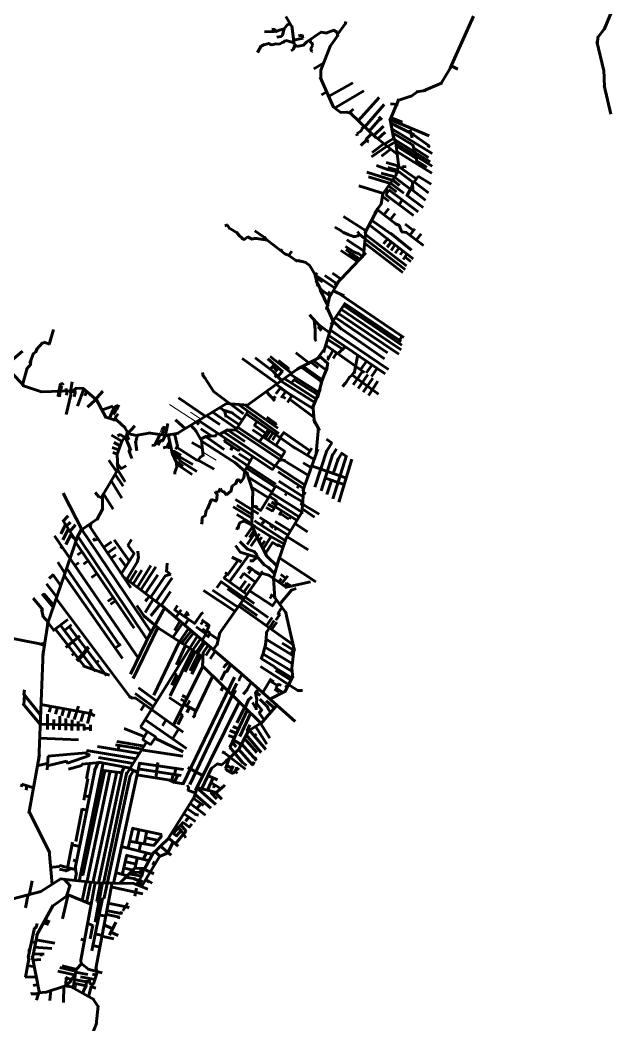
# Model space of a CAD drawing. Header units: inches. Extents: x 723419 to 759401, y 6910722 to 6968430.
# Drawn here: x 745304 to 751973, y 6931261 to 6942384 of the extents above; entities that cross this region are included whole.
import ezdxf

# ---------------------------------------------------------------- set-up
doc = ezdxf.new("R2010")
doc.units = ezdxf.units.IN
doc.header["$MEASUREMENT"] = 0
doc.layers.add('Linhas Axiais - Florianopolis', color=6, linetype='Continuous', lineweight=60)

msp = doc.modelspace()

# ---------------------------------------------------------------- linework, layer by layer
at = {"layer": 'Linhas Axiais - Florianopolis', "linetype": 'Continuous', "lineweight": 60}
for p, q in [((751973, 6942753), (751776, 6942280)), ((748272, 6942340), (748228, 6942282)), ((748321, 6942306), (748248, 6942425)), ((748266, 6942339), (748306, 6942336)), ((748342, 6942116), (748316, 6942319)), ((748908, 6942341), (748820, 6942224)), ((748914, 6942370), (748906, 6942335)), ((750071, 6941850), (750328, 6942426)), ((748120, 6942258), (748011, 6942253)), ((748094, 6942283), (748131, 6942280)), ((748137, 6942262), (748116, 6942257)), ((748129, 6942281), (748138, 6942258)), ((748137, 6942258), (748150, 6942259)), ((748148, 6942258), (748179, 6942276)), ((748165, 6942270), (748233, 6942288)), ((748193, 6942201), (748214, 6942215)), ((748212, 6942212), (748231, 6942290)), ((748388, 6942211), (748433, 6942218)), ((748438, 6942183), (748430, 6942220)), ((748472, 6942135), (748646, 6942253)), ((748637, 6942249), (748709, 6942239)), ((748782, 6942271), (748694, 6942238)), ((748733, 6942083), (748827, 6942212)), ((748817, 6942249), (748777, 6942273)), ((748825, 6942207), (748815, 6942253)), ((751786, 6942297), (751704, 6942187)), ((747977, 6942097), (747936, 6942025)), ((747974, 6942094), (748012, 6942113)), ((748061, 6942123), (748005, 6942111)), ((748072, 6942120), (748057, 6942123)), ((748070, 6942121), (748078, 6942113)), ((748099, 6942111), (748075, 6942114)), ((748139, 6942121), (748094, 6942111)), ((748137, 6942121), (748180, 6942119)), ((748149, 6942193), (748196, 6942203)), ((748178, 6942119), (748216, 6942139)), ((748226, 6942141), (748204, 6942134)), ((748237, 6942154), (748223, 6942139)), ((748259, 6942157), (748234, 6942151)), ((748341, 6942132), (748254, 6942158)), ((748441, 6942184), (748334, 6942160)), ((748334, 6942064), (748352, 6942110)), ((748372, 6942091), (748340, 6942119)), ((748368, 6942092), (748449, 6942107)), ((748481, 6942142), (748443, 6942104)), ((748520, 6942161), (748516, 6942146)), ((748516, 6942148), (748522, 6942139)), ((748526, 6942166), (748518, 6942159)), ((748520, 6942140), (748537, 6942138)), ((748527, 6942173), (748526, 6942165)), ((748526, 6942069), (748547, 6942108)), ((748546, 6942106), (748537, 6942138)), ((748636, 6941831), (748743, 6942104)), ((751774, 6941821), (751696, 6942145)), ((751699, 6942121), (751710, 6942204)), ((748308, 6942044), (748337, 6942067)), ((748534, 6942035), (748526, 6942073)), ((748530, 6942034), (748538, 6942038)), ((748560, 6941844), (748666, 6941908)), ((749965, 6941679), (750087, 6941881)), ((750156, 6941841), (750080, 6941877)), ((748636, 6941737), (748636, 6941834)), ((751773, 6941834), (751779, 6941646)), ((748777, 6941419), (748631, 6941751)), ((748722, 6941537), (748991, 6941691)), ((749982, 6941689), (749774, 6941599)), ((751778, 6941658), (751850, 6941342)), ((748645, 6941556), (748704, 6941590)), ((749114, 6941602), (748789, 6941410)), ((749490, 6941493), (749644, 6941544)), ((749635, 6941539), (749711, 6941593)), ((749698, 6941588), (749795, 6941606)), ((749051, 6941267), (749284, 6941528)), ((749340, 6941449), (749124, 6941202)), ((749502, 6941510), (749403, 6941272)), ((749409, 6941458), (749492, 6941449)), ((748862, 6941358), (748773, 6941425)), ((748932, 6941364), (748856, 6941361)), ((748923, 6941365), (748980, 6941348)), ((748999, 6941396), (748949, 6941356)), ((748966, 6941355), (749251, 6941082)), ((749121, 6941210), (749093, 6941179)), ((749298, 6941298), (749173, 6941155)), ((749331, 6941210), (749223, 6941106)), ((749311, 6941279), (749280, 6941312)), ((749404, 6941245), (749672, 6941112)), ((749836, 6941104), (749405, 6941283)), ((749405, 6941280), (749443, 6941083)), ((749540, 6941253), (749412, 6941306)), ((749084, 6941158), (749035, 6941124)), ((749036, 6941126), (749038, 6941104)), ((749100, 6941189), (749081, 6941155)), ((749138, 6941067), (749206, 6941133)), ((749488, 6940895), (749229, 6941102)), ((749350, 6941142), (749268, 6941069)), ((749869, 6940906), (749414, 6941189)), ((749663, 6940996), (749428, 6941138)), ((749437, 6941108), (749471, 6941010)), ((749622, 6941170), (749650, 6941080)), ((749839, 6940991), (749627, 6941138)), ((749080, 6940997), (749145, 6941059)), ((749140, 6941054), (749138, 6941071)), ((749161, 6941040), (749138, 6941063)), ((749151, 6941030), (749162, 6941042)), ((749200, 6940869), (749377, 6940993)), ((749206, 6940919), (749341, 6941020)), ((749342, 6941011), (749455, 6941080)), ((749376, 6940984), (749463, 6941036)), ((749848, 6940813), (749452, 6941061)), ((749871, 6940766), (749467, 6941017)), ((749501, 6940755), (749469, 6941020)), ((749701, 6940847), (749470, 6940992)), ((749656, 6941001), (749693, 6940876)), ((749827, 6940973), (749836, 6940999)), ((749308, 6940877), (749418, 6940959)), ((749868, 6940689), (749479, 6940930)), ((749829, 6940863), (749664, 6940969)), ((749388, 6940727), (749255, 6940774)), ((749359, 6940808), (749500, 6940765)), ((749469, 6940665), (749501, 6940783)), ((749699, 6940623), (749487, 6940770)), ((749553, 6940764), (749528, 6940738)), ((749582, 6940760), (749549, 6940764)), ((749813, 6940754), (749695, 6940829)), ((749700, 6940805), (749696, 6940852)), ((749145, 6940700), (749437, 6940609)), ((749306, 6940690), (749458, 6940647)), ((749322, 6940454), (749474, 6940674)), ((749378, 6940752), (749492, 6940717)), ((749381, 6940729), (749517, 6940696)), ((749479, 6940723), (749655, 6940588)), ((749671, 6940594), (749719, 6940656)), ((749859, 6940568), (749716, 6940656)), ((749057, 6940549), (749332, 6940465)), ((749164, 6940647), (749407, 6940575)), ((749476, 6940481), (749386, 6940550)), ((749557, 6940469), (749407, 6940580)), ((749509, 6940553), (749430, 6940614)), ((749633, 6940510), (749452, 6940645)), ((749588, 6940439), (749658, 6940559)), ((749651, 6940598), (749655, 6940495)), ((749677, 6940584), (749673, 6940600)), ((749831, 6940470), (749674, 6940588)), ((749307, 6940346), (749325, 6940462)), ((749392, 6940379), (749317, 6940434)), ((749376, 6940476), (749346, 6940493)), ((749358, 6940447), (749392, 6940505)), ((749663, 6940220), (749358, 6940450)), ((749716, 6940260), (749390, 6940504)), ((749770, 6940310), (749584, 6940449)), ((749798, 6940390), (749652, 6940500)), ((749233, 6940248), (749310, 6940352)), ((749504, 6940338), (749539, 6940395)), ((748887, 6940209), (749143, 6940049)), ((749269, 6940299), (749126, 6940024)), ((749262, 6940288), (749476, 6940121)), ((749389, 6940297), (749334, 6940228)), ((749460, 6940241), (749406, 6940172)), ((747604, 6940116), (747575, 6940106)), ((747629, 6940072), (747599, 6940118)), ((749660, 6939740), (749169, 6940120)), ((749414, 6940018), (749199, 6940169)), ((749466, 6940127), (749508, 6940109)), ((749505, 6940113), (749533, 6940037)), ((749573, 6940124), (749664, 6940053)), ((747720, 6940021), (747616, 6940084)), ((747736, 6939994), (747703, 6940037)), ((747775, 6939959), (747720, 6940012)), ((747828, 6939984), (747782, 6939953)), ((747876, 6939957), (747826, 6939984)), ((748025, 6939971), (747907, 6940051)), ((748012, 6939986), (748042, 6939943)), ((748792, 6940091), (748858, 6940056)), ((748851, 6940060), (748890, 6940030)), ((748887, 6940031), (748938, 6940009)), ((748927, 6940013), (748998, 6939988)), ((748994, 6939989), (749025, 6939987)), ((749021, 6939987), (749044, 6939994)), ((749043, 6940044), (749074, 6940004)), ((749043, 6939993), (749067, 6940014)), ((749072, 6940006), (749115, 6939974)), ((749135, 6940051), (749111, 6939779)), ((749586, 6939663), (749130, 6940009)), ((749640, 6939838), (749407, 6940024)), ((749586, 6940034), (749530, 6940040)), ((749774, 6939887), (749579, 6940037)), ((749677, 6940073), (749622, 6940003)), ((749750, 6940016), (749695, 6939947)), ((747792, 6939955), (747757, 6939970)), ((747935, 6939970), (747861, 6939960)), ((748049, 6939946), (747895, 6939971)), ((748253, 6939787), (748024, 6939962)), ((748121, 6939907), (748109, 6939893)), ((748911, 6939877), (749015, 6939812)), ((749118, 6939825), (748924, 6939953)), ((749110, 6939977), (749132, 6939972)), ((749547, 6939591), (749118, 6939919)), ((749572, 6939623), (749124, 6939964)), ((749331, 6939906), (749375, 6939962)), ((749373, 6939869), (749419, 6939930)), ((749415, 6939835), (749461, 6939898)), ((748208, 6939849), (748193, 6939827)), ((748287, 6939779), (748232, 6939800)), ((748273, 6939785), (748377, 6939713)), ((748279, 6939774), (748317, 6939825)), ((749135, 6939806), (748792, 6939445)), ((748859, 6939832), (749047, 6939708)), ((748913, 6939841), (749043, 6939756)), ((748945, 6939797), (749059, 6939722)), ((749003, 6939818), (749057, 6939797)), ((749031, 6939764), (749067, 6939729)), ((749046, 6939804), (749100, 6939767)), ((749459, 6939802), (749505, 6939864)), ((749515, 6939784), (749550, 6939828)), ((749548, 6939734), (749594, 6939795)), ((749633, 6939712), (749568, 6939763)), ((748424, 6939712), (748354, 6939727)), ((748473, 6939699), (748384, 6939723)), ((748519, 6939663), (748465, 6939703)), ((748512, 6939670), (748581, 6939551)), ((748598, 6939587), (748572, 6939545)), ((748572, 6939572), (748604, 6939440)), ((748798, 6939412), (748579, 6939561)), ((748682, 6939558), (748822, 6939459)), ((748766, 6939582), (748863, 6939516)), ((748581, 6939523), (748600, 6939521)), ((748637, 6939394), (748585, 6939501)), ((748656, 6939488), (748594, 6939523)), ((748847, 6939508), (748723, 6939297)), ((748749, 6939324), (748625, 6939408)), ((748629, 6939398), (748718, 6939214)), ((748632, 6939381), (748638, 6939413)), ((748701, 6939175), (748740, 6939351)), ((748720, 6939375), (748760, 6939347)), ((748766, 6939392), (748894, 6939332)), ((749556, 6938870), (748811, 6939377)), ((748789, 6939019), (748698, 6939213)), ((748906, 6939251), (748747, 6939013)), ((749536, 6938787), (748884, 6939227)), ((749526, 6938825), (748894, 6939252)), ((748634, 6938987), (748510, 6939120)), ((749376, 6938700), (748790, 6939099)), ((749503, 6938684), (748823, 6939142)), ((748855, 6939188), (749527, 6938734)), ((748563, 6939067), (748575, 6938950)), ((748742, 6938917), (748571, 6939043)), ((748645, 6938946), (748610, 6938983)), ((748614, 6938977), (748624, 6939007)), ((748780, 6939080), (748666, 6938703)), ((748870, 6938958), (748760, 6939064)), ((749343, 6938633), (748832, 6938987)), ((745676, 6938959), (745626, 6938793)), ((748574, 6938848), (748573, 6938979)), ((749349, 6938467), (748716, 6938899)), ((749385, 6938516), (748732, 6938960)), ((749542, 6938891), (749505, 6938834)), ((745552, 6938811), (745487, 6938737)), ((745577, 6938816), (745549, 6938809)), ((745629, 6938796), (745572, 6938817)), ((748586, 6938828), (748572, 6938857)), ((748681, 6938794), (749119, 6938484)), ((748890, 6938733), (748708, 6938851)), ((748914, 6938774), (748821, 6938684)), ((745331, 6938719), (745132, 6938548)), ((745455, 6938696), (745414, 6938586)), ((745481, 6938714), (745451, 6938689)), ((745495, 6938749), (745475, 6938705)), ((748315, 6938473), (748076, 6938661)), ((748360, 6938699), (748520, 6938579)), ((748373, 6938521), (748623, 6938648)), ((748591, 6938629), (748683, 6938750)), ((748614, 6938670), (748714, 6938581)), ((748708, 6938660), (748730, 6938645)), ((748778, 6938739), (748709, 6938620)), ((748816, 6938703), (748773, 6938637)), ((749046, 6938680), (749005, 6938473)), ((745058, 6938642), (745349, 6938330)), ((745377, 6938521), (745428, 6938579)), ((745420, 6938569), (745422, 6938611)), ((747767, 6938637), (748157, 6938356)), ((747813, 6938115), (748412, 6938544)), ((747910, 6938646), (748133, 6938474)), ((748049, 6938633), (748216, 6938492)), ((748069, 6938516), (748135, 6938574)), ((748158, 6938496), (748105, 6938553)), ((748167, 6938615), (748282, 6938528)), ((748417, 6938546), (748652, 6938374)), ((748433, 6938556), (748662, 6938395)), ((748607, 6938534), (748524, 6938601)), ((748551, 6938617), (748702, 6938506)), ((748713, 6938590), (748698, 6938507)), ((749145, 6938613), (749079, 6938520)), ((749208, 6938572), (749139, 6938479)), ((745383, 6938531), (745331, 6938347)), ((747324, 6938482), (747334, 6938441)), ((747359, 6938415), (747330, 6938448)), ((748112, 6938491), (748190, 6938404)), ((748152, 6938454), (748126, 6938432)), ((748209, 6938393), (748143, 6938450)), ((748214, 6938496), (748157, 6938435)), ((748282, 6938530), (748269, 6938507)), ((748618, 6938261), (748288, 6938467)), ((748706, 6938533), (748638, 6938366)), ((748906, 6938359), (748954, 6938432)), ((748982, 6938449), (748949, 6938426)), ((748976, 6938461), (749276, 6938244)), ((749011, 6938494), (748978, 6938446)), ((749102, 6938500), (748996, 6938348)), ((749159, 6938460), (749051, 6938305)), ((749264, 6938533), (749197, 6938438)), ((745333, 6938339), (745543, 6938267)), ((745752, 6938362), (745729, 6938249)), ((745751, 6938361), (745779, 6938355)), ((745754, 6938274), (745762, 6938330)), ((745762, 6938326), (745767, 6938336)), ((745776, 6938355), (745786, 6938366)), ((745880, 6938381), (745864, 6938270)), ((747353, 6938422), (747453, 6938268)), ((748134, 6938356), (748318, 6938220)), ((748194, 6938315), (748140, 6938246)), ((748559, 6938078), (748177, 6938317)), ((748572, 6938151), (748189, 6938391)), ((748590, 6938188), (748226, 6938419)), ((748340, 6938407), (748307, 6938362)), ((748334, 6938407), (748610, 6938233)), ((748655, 6938412), (748600, 6938204)), ((748910, 6938364), (748878, 6938327)), ((749214, 6938420), (749105, 6938266)), ((749270, 6938386), (749165, 6938227)), ((745534, 6938269), (745894, 6938279)), ((745725, 6938217), (745731, 6938259)), ((745742, 6938212), (745749, 6938277)), ((745812, 6938273), (745814, 6938306)), ((745817, 6938017), (745868, 6938236)), ((745820, 6938232), (745826, 6938278)), ((745867, 6938226), (745865, 6938283)), ((745891, 6938278), (745931, 6938312)), ((745891, 6938256), (745891, 6938280)), ((745916, 6938262), (745904, 6938213)), ((745916, 6938254), (745913, 6938299)), ((745927, 6938310), (746005, 6938305)), ((745942, 6938110), (746012, 6938303)), ((745998, 6938309), (746159, 6938174)), ((746023, 6938226), (746044, 6938280)), ((746222, 6938276), (746127, 6938169)), ((747363, 6937996), (747060, 6938203)), ((747781, 6938026), (747443, 6938277)), ((748129, 6938168), (748031, 6938273)), ((748133, 6938216), (748106, 6938190)), ((748252, 6938278), (748196, 6938202)), ((748244, 6938194), (748205, 6938224)), ((748321, 6938231), (748266, 6938150)), ((748630, 6938297), (748541, 6938079)), ((746051, 6938098), (746137, 6938178)), ((746148, 6938187), (746260, 6937981)), ((746333, 6938110), (746205, 6938065)), ((746352, 6938103), (746293, 6937970)), ((746378, 6938117), (746344, 6938095)), ((746346, 6938099), (746394, 6938082)), ((746406, 6938104), (746372, 6938116)), ((747600, 6938142), (747046, 6937807)), ((747516, 6938096), (747588, 6938042)), ((747590, 6938140), (747830, 6938120)), ((748172, 6937808), (747720, 6938132)), ((748160, 6937866), (747794, 6938124)), ((748563, 6937986), (748286, 6938191)), ((748549, 6938116), (748565, 6937921)), ((746254, 6937987), (746348, 6937957)), ((746362, 6938025), (746320, 6938042)), ((746375, 6938050), (746332, 6938070)), ((746356, 6937954), (746371, 6938005)), ((746392, 6938027), (746366, 6937993)), ((747516, 6937906), (747368, 6938006)), ((747432, 6938046), (747707, 6937859)), ((747546, 6938069), (747664, 6938034)), ((747571, 6938063), (747588, 6937988)), ((747580, 6938007), (747724, 6937910)), ((747635, 6938046), (747754, 6937961)), ((747690, 6937841), (747832, 6938056)), ((748357, 6937643), (747809, 6938027)), ((748141, 6937916), (748037, 6937988)), ((746336, 6937959), (746387, 6937954)), ((746374, 6937958), (746472, 6937866)), ((746461, 6937879), (746504, 6937803)), ((746575, 6937892), (746497, 6937808)), ((746879, 6937791), (746900, 6937889)), ((746911, 6937774), (746940, 6937918)), ((747026, 6937958), (747136, 6937858)), ((747192, 6937905), (747259, 6937830)), ((747286, 6937907), (747255, 6937940)), ((748106, 6937406), (747282, 6937952)), ((748210, 6937550), (747712, 6937877)), ((747898, 6937894), (747937, 6937948)), ((747898, 6937899), (748031, 6937809)), ((748144, 6937923), (748120, 6937892)), ((748621, 6937839), (748555, 6937967)), ((748611, 6937873), (748587, 6937591)), ((746317, 6937790), (746434, 6937718)), ((746416, 6937795), (746383, 6937780)), ((746467, 6937763), (746412, 6937796)), ((746492, 6937800), (746430, 6937717)), ((746468, 6937773), (746531, 6937620)), ((746483, 6937791), (746511, 6937738)), ((746492, 6937831), (746489, 6937793)), ((746490, 6937798), (746519, 6937804)), ((746498, 6937806), (746606, 6937783)), ((746582, 6937784), (746755, 6937815)), ((746604, 6937794), (746584, 6937703)), ((746930, 6937785), (746725, 6937815)), ((746794, 6937674), (746857, 6937800)), ((746920, 6937795), (746883, 6937722)), ((747064, 6937813), (746903, 6937787)), ((746946, 6937795), (746994, 6937576)), ((747049, 6937666), (747016, 6937808)), ((747247, 6937845), (747323, 6937714)), ((747370, 6937778), (747304, 6937743)), ((747306, 6937859), (747431, 6937777)), ((747567, 6937632), (747356, 6937778)), ((747358, 6937775), (747479, 6937783)), ((747493, 6937815), (747471, 6937780)), ((747509, 6937797), (747605, 6937848)), ((748128, 6937445), (747556, 6937831)), ((747698, 6937848), (747589, 6937844)), ((747602, 6937848), (747794, 6937719)), ((748194, 6937512), (747683, 6937851)), ((748241, 6937607), (747878, 6937849)), ((748060, 6937855), (747952, 6937715)), ((748078, 6937840), (748019, 6937752)), ((748110, 6937819), (748050, 6937730)), ((748158, 6937825), (748101, 6937735)), ((748195, 6937764), (748138, 6937673)), ((748229, 6937822), (748183, 6937758)), ((748219, 6937821), (748522, 6937612)), ((746406, 6937622), (746325, 6937654)), ((746343, 6937709), (746422, 6937668)), ((746436, 6937731), (746377, 6937566)), ((746600, 6937616), (746584, 6937718)), ((746797, 6937677), (746763, 6937675)), ((746860, 6937733), (746832, 6937678)), ((746886, 6937724), (746857, 6937733)), ((746937, 6937659), (746891, 6937648)), ((746965, 6937718), (746926, 6937650)), ((746947, 6937690), (746956, 6937639)), ((747052, 6937675), (747026, 6937635)), ((747264, 6937512), (747037, 6937655)), ((747207, 6937709), (747327, 6937642)), ((747310, 6937725), (747717, 6937466)), ((747315, 6937730), (747332, 6937557)), ((747729, 6937617), (747565, 6937722)), ((747567, 6937718), (747588, 6937754)), ((747660, 6937663), (747639, 6937622)), ((747746, 6937648), (747725, 6937617)), ((748569, 6937516), (748318, 6937668)), ((748693, 6937599), (748758, 6937704)), ((748698, 6937743), (748761, 6937700)), ((746332, 6937599), (746391, 6937575)), ((746380, 6937586), (746388, 6937392)), ((746532, 6937628), (746507, 6937615)), ((746509, 6937620), (746543, 6937531)), ((747013, 6937613), (746983, 6937609)), ((747217, 6937463), (746988, 6937596)), ((746993, 6937581), (747035, 6937495)), ((747066, 6937527), (746998, 6937567)), ((747089, 6937569), (747003, 6937615)), ((747275, 6937508), (747308, 6937553)), ((747332, 6937565), (747300, 6937546)), ((748140, 6937246), (747658, 6937559)), ((747729, 6937581), (747858, 6937500)), ((747888, 6937559), (747787, 6937384)), ((748240, 6937613), (748175, 6937502)), ((748602, 6937633), (748438, 6937173)), ((748537, 6937645), (748484, 6937565)), ((748569, 6937213), (748703, 6937621)), ((748639, 6937174), (748770, 6937581)), ((748761, 6937561), (748810, 6937638)), ((748920, 6937565), (748770, 6937083)), ((748831, 6937536), (748771, 6937354)), ((748874, 6937595), (748819, 6937509)), ((748864, 6937594), (748922, 6937553)), ((746289, 6937514), (746381, 6937375)), ((746429, 6937414), (746377, 6937484)), ((746479, 6937448), (746422, 6937415)), ((747043, 6937439), (747018, 6937380)), ((747112, 6937445), (747029, 6937496)), ((747033, 6937502), (747043, 6937436)), ((747210, 6937352), (747035, 6937471)), ((747072, 6937512), (747063, 6937529)), ((747070, 6937514), (747087, 6937499)), ((747263, 6937387), (747082, 6937502)), ((747257, 6937515), (747286, 6937510)), ((747276, 6937514), (747454, 6937414)), ((747829, 6937361), (747681, 6937492)), ((747803, 6937431), (748133, 6937215)), ((748191, 6937527), (748096, 6937407)), ((748130, 6937452), (748464, 6937236)), ((748175, 6937520), (748243, 6937509)), ((748217, 6937517), (748507, 6937339)), ((748534, 6937426), (748441, 6937483)), ((748921, 6937313), (748523, 6937453)), ((748980, 6937523), (748835, 6937049)), ((746213, 6937115), (746393, 6937413)), ((746355, 6937361), (746446, 6937224)), ((746385, 6937408), (746469, 6937274)), ((747019, 6937382), (747018, 6937357)), ((747788, 6937324), (747749, 6937270)), ((747795, 6937400), (747785, 6937317)), ((747885, 6937170), (747817, 6937375)), ((748097, 6937158), (747828, 6937329)), ((748454, 6937196), (748165, 6937382)), ((748897, 6937244), (748678, 6937315)), ((746431, 6937092), (746311, 6937290)), ((747654, 6937230), (747641, 6937163)), ((747695, 6937253), (747651, 6937223)), ((747713, 6937299), (747691, 6937248)), ((747733, 6937292), (747710, 6937297)), ((747759, 6937261), (747730, 6937293)), ((748057, 6937095), (747868, 6937214)), ((748138, 6937229), (747968, 6936950)), ((748446, 6937044), (748135, 6937228)), ((748172, 6937279), (748450, 6937104)), ((748397, 6937238), (748375, 6937202)), ((748448, 6937214), (748427, 6936920)), ((748759, 6937298), (748705, 6937133)), ((745783, 6937146), (745999, 6936723)), ((746137, 6937156), (746176, 6937107)), ((746161, 6937120), (746221, 6937083)), ((746216, 6937129), (746216, 6936959)), ((746337, 6936969), (746221, 6937150)), ((747471, 6937161), (747469, 6937152)), ((747469, 6937154), (747491, 6937125)), ((747504, 6937159), (747470, 6937159)), ((747488, 6937130), (747481, 6937058)), ((747517, 6937188), (747502, 6937157)), ((747526, 6937199), (747511, 6937179)), ((747545, 6937164), (747525, 6937198)), ((747568, 6937160), (747539, 6937166)), ((747597, 6937126), (747559, 6937167)), ((747608, 6937144), (747595, 6937126)), ((747645, 6937174), (747600, 6937135)), ((747883, 6937182), (747871, 6936796)), ((748145, 6937063), (748065, 6937114)), ((748088, 6937152), (748432, 6936932)), ((748261, 6937155), (748241, 6937123)), ((748442, 6937156), (748470, 6937140)), ((747390, 6936991), (747362, 6936946)), ((747420, 6937070), (747382, 6936974)), ((747428, 6937078), (747411, 6937056)), ((747473, 6937061), (747425, 6937078)), ((747484, 6937062), (747464, 6937061)), ((747667, 6936996), (747881, 6936865)), ((747691, 6937076), (747948, 6936920)), ((747708, 6937014), (747885, 6936904)), ((747976, 6936953), (747876, 6937016)), ((747929, 6937009), (747916, 6936987)), ((748030, 6936990), (748102, 6936947)), ((748051, 6937026), (748124, 6936983)), ((748091, 6937047), (748144, 6937018)), ((748156, 6937041), (748097, 6936944)), ((748128, 6936999), (748375, 6936844)), ((748134, 6937051), (748402, 6936881)), ((748146, 6937068), (748136, 6937048)), ((748408, 6937029), (748453, 6937018)), ((748617, 6936916), (748433, 6937027)), ((745836, 6936896), (745780, 6936834)), ((746221, 6936976), (746154, 6936853)), ((747327, 6936884), (747320, 6936841)), ((747353, 6936897), (747322, 6936878)), ((747362, 6936915), (747347, 6936890)), ((747366, 6936957), (747357, 6936898)), ((747706, 6936911), (747878, 6936804)), ((747961, 6936879), (748277, 6936677)), ((748204, 6936956), (748174, 6936904)), ((748282, 6936859), (748184, 6936926)), ((748429, 6936939), (748236, 6936621)), ((748306, 6936890), (748291, 6936862)), ((748567, 6936882), (748427, 6936978)), ((745812, 6936803), (745756, 6936697)), ((745928, 6936607), (745778, 6936847)), ((745862, 6936826), (745814, 6936783)), ((745920, 6936795), (745852, 6936718)), ((746166, 6936866), (745972, 6936729)), ((746533, 6936100), (746062, 6936801)), ((746090, 6936816), (746083, 6936764)), ((747321, 6936826), (747313, 6936804)), ((747321, 6936850), (747320, 6936818)), ((747695, 6936761), (747721, 6936751)), ((747727, 6936776), (747707, 6936753)), ((747740, 6936822), (747716, 6936763)), ((747728, 6936796), (747719, 6936750)), ((747790, 6936840), (747736, 6936819)), ((747784, 6936840), (747908, 6936779)), ((747803, 6936663), (747883, 6936779)), ((747868, 6936802), (748068, 6936676)), ((747869, 6936802), (747927, 6936665)), ((747901, 6936841), (748247, 6936621)), ((748020, 6936847), (747985, 6936808)), ((748089, 6936801), (748074, 6936776)), ((748109, 6936787), (748092, 6936759)), ((748145, 6936764), (748127, 6936737)), ((748131, 6936834), (748305, 6936725)), ((748489, 6936719), (748347, 6936811)), ((745945, 6936676), (745610, 6935702)), ((745687, 6936675), (746620, 6935314)), ((745842, 6936754), (745778, 6936629)), ((745810, 6936578), (745867, 6936686)), ((745860, 6936680), (745912, 6936640)), ((745982, 6936740), (745931, 6936645)), ((746716, 6935520), (745940, 6936675)), ((746761, 6935601), (745985, 6936748)), ((747821, 6936579), (747911, 6936710)), ((747847, 6936658), (747898, 6936738)), ((747956, 6936696), (747862, 6936559)), ((747917, 6936686), (748038, 6936449)), ((747982, 6936659), (747950, 6936615)), ((747994, 6936526), (748086, 6936668)), ((748051, 6936686), (748234, 6936582)), ((748251, 6936649), (748146, 6936335)), ((748496, 6936519), (748259, 6936667)), ((745775, 6936555), (745752, 6936539)), ((746568, 6935653), (745913, 6936614)), ((746116, 6936644), (746131, 6936623)), ((746174, 6936643), (746124, 6936625)), ((746318, 6936608), (746227, 6936545)), ((746365, 6936550), (746266, 6936481)), ((746347, 6936629), (746519, 6936388)), ((746538, 6936633), (746499, 6936566)), ((746500, 6936573), (746571, 6936471)), ((747692, 6936568), (747748, 6936491)), ((747738, 6936612), (747829, 6936523)), ((748018, 6936618), (747977, 6936560)), ((748105, 6936603), (748020, 6936477)), ((748099, 6936603), (748164, 6936563)), ((748152, 6936562), (748171, 6936578)), ((748162, 6936578), (748221, 6936541)), ((745939, 6936464), (745995, 6936503)), ((746367, 6936465), (746311, 6936425)), ((746407, 6936431), (746481, 6936330)), ((746570, 6936479), (746422, 6936248)), ((746617, 6936439), (746603, 6936380)), ((746608, 6936506), (746616, 6936428)), ((747846, 6936471), (747621, 6936161)), ((747649, 6936438), (747757, 6936386)), ((747946, 6936431), (747743, 6936494)), ((747823, 6936526), (747904, 6936497)), ((747928, 6936440), (747880, 6936395)), ((747898, 6936501), (747932, 6936459)), ((747931, 6936465), (747918, 6936428)), ((748014, 6936351), (747938, 6936436)), ((748034, 6936454), (748158, 6936335)), ((748178, 6936437), (748110, 6936194)), ((748582, 6936164), (748171, 6936435)), ((745723, 6936382), (745809, 6936251)), ((745815, 6936323), (746414, 6935455)), ((745955, 6936375), (745904, 6936344)), ((746007, 6936361), (746064, 6936402)), ((746607, 6936392), (746482, 6936189)), ((746754, 6936348), (746600, 6936096)), ((746809, 6936333), (746636, 6936065)), ((746934, 6936374), (746928, 6936275)), ((747723, 6936408), (747600, 6936236)), ((747846, 6936332), (747824, 6936306)), ((747872, 6936312), (747835, 6936259)), ((747841, 6936332), (747936, 6936261)), ((747887, 6936397), (747852, 6936399)), ((748074, 6936311), (748003, 6936362)), ((748130, 6936250), (748054, 6936327)), ((745625, 6936202), (745674, 6936248)), ((745666, 6936247), (745759, 6936116)), ((746441, 6935317), (745791, 6936242)), ((746160, 6936258), (746097, 6936214)), ((746436, 6936233), (746906, 6935877)), ((746596, 6936292), (746515, 6936160)), ((746552, 6936135), (746653, 6936293)), ((746830, 6936243), (746687, 6936028)), ((746915, 6936237), (746749, 6935991)), ((746991, 6936210), (746802, 6935937)), ((746975, 6936251), (746905, 6936229)), ((746925, 6936289), (746974, 6936246)), ((747512, 6935589), (747987, 6936267)), ((747562, 6936209), (747824, 6936023)), ((747606, 6936260), (747563, 6936205)), ((747578, 6936268), (747613, 6936243)), ((747744, 6936204), (747785, 6936260)), ((747779, 6936260), (747917, 6936157)), ((747977, 6936243), (747907, 6936281)), ((747937, 6936267), (747925, 6936249)), ((747975, 6936283), (747991, 6936257)), ((748070, 6936235), (747981, 6936263)), ((748066, 6936237), (748258, 6936102)), ((748111, 6936208), (748127, 6935981)), ((748193, 6936247), (748252, 6936204)), ((748270, 6936233), (748197, 6936140)), ((745715, 6935994), (745599, 6936144)), ((747484, 6936101), (747535, 6936173)), ((747529, 6936171), (747793, 6935982)), ((747601, 6936089), (748055, 6935772)), ((747805, 6936176), (747737, 6936080)), ((747850, 6936145), (747780, 6936049)), ((748200, 6936197), (748169, 6936158)), ((748521, 6936166), (748237, 6936103)), ((748262, 6936153), (748237, 6936115)), ((748305, 6936122), (748256, 6936152)), ((748364, 6936090), (748301, 6936068)), ((745451, 6935985), (745555, 6935854)), ((745676, 6935881), (745550, 6936034)), ((745567, 6936034), (745683, 6935901)), ((745700, 6935984), (746521, 6934891)), ((746340, 6935993), (746276, 6935950)), ((746741, 6936013), (746696, 6935948)), ((746971, 6936058), (746861, 6935893)), ((747336, 6936069), (747694, 6935832)), ((747435, 6936073), (747725, 6935882)), ((747793, 6935998), (747898, 6935925)), ((748108, 6935898), (747842, 6936070)), ((748072, 6935981), (748099, 6936019)), ((748081, 6936026), (748131, 6935997)), ((748255, 6935816), (748114, 6936009)), ((748311, 6936074), (748174, 6935911)), ((746368, 6935958), (746308, 6935917)), ((746597, 6935905), (746688, 6935774)), ((746784, 6935977), (746689, 6935827)), ((746691, 6935973), (746710, 6935962)), ((746910, 6935880), (746730, 6935561)), ((746859, 6935922), (746754, 6935790)), ((746875, 6935902), (747757, 6935148)), ((747048, 6935902), (747016, 6935852)), ((748342, 6935462), (747724, 6935901)), ((747932, 6935793), (747744, 6935927)), ((748150, 6935969), (748100, 6935899)), ((748209, 6935888), (748161, 6935812)), ((745543, 6935837), (745552, 6935863)), ((745559, 6935779), (745544, 6935847)), ((745620, 6935717), (745552, 6935791)), ((746838, 6935651), (746674, 6935790)), ((747012, 6935860), (747243, 6935700)), ((747089, 6935855), (747026, 6935767)), ((747159, 6935839), (747122, 6935778)), ((747174, 6935756), (747124, 6935680)), ((747138, 6935769), (747150, 6935799)), ((747146, 6935796), (747177, 6935813)), ((747238, 6935699), (747315, 6935816)), ((747332, 6935826), (747306, 6935807)), ((748097, 6935770), (748032, 6935676)), ((748183, 6935805), (748138, 6935742)), ((748162, 6935817), (748183, 6935799)), ((748245, 6935838), (748344, 6935402)), ((745616, 6935725), (745556, 6935351)), ((745609, 6935723), (745683, 6935623)), ((745832, 6935750), (745667, 6935625)), ((745690, 6935649), (746021, 6935223)), ((745746, 6935692), (746141, 6935173)), ((745876, 6935688), (745787, 6935621)), ((746263, 6935126), (745845, 6935673)), ((746832, 6935659), (746556, 6935096)), ((746816, 6935668), (747335, 6935330)), ((747108, 6935710), (746995, 6935545)), ((747079, 6935734), (747015, 6935627)), ((747176, 6935651), (747059, 6935486)), ((747256, 6935667), (747362, 6935590)), ((747335, 6935737), (747306, 6935692)), ((747320, 6935744), (747402, 6935682)), ((747324, 6935647), (747374, 6935612)), ((747380, 6935702), (747362, 6935671)), ((747380, 6935638), (747401, 6935687)), ((748120, 6935737), (748031, 6935602)), ((748149, 6935720), (748091, 6935637)), ((745540, 6935476), (745068, 6935567)), ((745967, 6935566), (745810, 6935439)), ((746758, 6935614), (746528, 6935142)), ((747271, 6935569), (746638, 6934556)), ((747205, 6935628), (747093, 6935483)), ((747230, 6935603), (747124, 6935463)), ((747306, 6935539), (747203, 6935390)), ((747319, 6935518), (747358, 6935579)), ((747358, 6935589), (747354, 6935564)), ((747385, 6935635), (747357, 6935584)), ((747408, 6935597), (747377, 6935624)), ((747386, 6935633), (747380, 6935640)), ((747408, 6935601), (747383, 6935549)), ((747506, 6935522), (747401, 6935593)), ((747518, 6935602), (747486, 6935462)), ((748033, 6935538), (748021, 6935437)), ((748034, 6935611), (748032, 6935525)), ((745521, 6935480), (745575, 6935460)), ((745532, 6935477), (745580, 6935487)), ((745535, 6935476), (745578, 6935476)), ((746059, 6935450), (745990, 6935359)), ((746068, 6935439), (746000, 6935348)), ((746422, 6935477), (746353, 6935430)), ((747071, 6935505), (746788, 6934911)), ((747138, 6935461), (747037, 6935248)), ((747340, 6935510), (747253, 6935381)), ((747354, 6935496), (747270, 6935367)), ((747394, 6935467), (747331, 6935375)), ((747422, 6935441), (747363, 6935351)), ((747495, 6935484), (747442, 6935412)), ((748028, 6935483), (747997, 6935373)), ((748013, 6935447), (748330, 6935254)), ((748051, 6935522), (748025, 6935505)), ((748339, 6935342), (748043, 6935524)), ((748209, 6935488), (748348, 6935403)), ((748342, 6935430), (748313, 6935181)), ((745561, 6935394), (745514, 6934191)), ((745910, 6935378), (745878, 6935353)), ((746000, 6935370), (745929, 6935299)), ((746009, 6935359), (745938, 6935288)), ((746969, 6934902), (747217, 6935414)), ((747131, 6935170), (747244, 6935393)), ((747188, 6935180), (747280, 6935368)), ((747206, 6935145), (747309, 6935351)), ((747334, 6935386), (747326, 6935221)), ((747412, 6935315), (747469, 6935401)), ((747975, 6935317), (748130, 6935221)), ((747994, 6935365), (747977, 6935309)), ((747992, 6935364), (748011, 6935362)), ((747996, 6935367), (748327, 6935171)), ((747997, 6935376), (748005, 6935360)), ((748303, 6935396), (748341, 6935373)), ((746295, 6935134), (746001, 6935237)), ((746176, 6935291), (746148, 6935271)), ((747001, 6934570), (747334, 6935241)), ((747979, 6934594), (747322, 6935239)), ((747576, 6935239), (747559, 6935213)), ((747615, 6935278), (747570, 6935231)), ((747639, 6935255), (747595, 6935173)), ((747968, 6935227), (748392, 6934957)), ((748126, 6935224), (748132, 6935211)), ((748127, 6935217), (748326, 6935094)), ((748314, 6935211), (748325, 6935102)), ((746986, 6935022), (747040, 6935135)), ((747041, 6935132), (747004, 6935150)), ((747680, 6935110), (747109, 6933923)), ((747442, 6935125), (747244, 6934714)), ((747528, 6935076), (747578, 6935172)), ((747573, 6935167), (747599, 6935176)), ((748352, 6934621), (747716, 6935183)), ((747766, 6935145), (747729, 6935080)), ((748088, 6935097), (747986, 6934931)), ((748133, 6935185), (748313, 6935072)), ((748239, 6934948), (748328, 6935119)), ((746822, 6934841), (746617, 6934991)), ((747534, 6934958), (747559, 6935013)), ((747705, 6935039), (747643, 6934919)), ((747730, 6935085), (747741, 6935069)), ((747869, 6935060), (747811, 6934957)), ((747951, 6934982), (747910, 6934932)), ((748160, 6935016), (748067, 6935072)), ((748109, 6935080), (748093, 6935052)), ((748122, 6934978), (748164, 6934949)), ((748221, 6934938), (748137, 6934994)), ((748169, 6935038), (748139, 6934988)), ((748198, 6935017), (748163, 6935037)), ((748240, 6935013), (748270, 6934994)), ((745537, 6934683), (745343, 6934926)), ((745345, 6934800), (745354, 6934917)), ((745352, 6934971), (745347, 6934915)), ((746514, 6934896), (746550, 6934879)), ((746540, 6934881), (746589, 6934877)), ((746784, 6934783), (746580, 6934929)), ((747110, 6934503), (746580, 6934880)), ((746957, 6934884), (747112, 6934781)), ((747085, 6934866), (747140, 6934833)), ((747101, 6934908), (747159, 6934877)), ((747187, 6933921), (747660, 6934914)), ((747693, 6934965), (747649, 6934894)), ((747823, 6934973), (747775, 6934921)), ((747871, 6934893), (747829, 6934852)), ((747914, 6934942), (747929, 6934861)), ((747963, 6934906), (747916, 6934947)), ((747928, 6934876), (747919, 6934750)), ((747961, 6934867), (748049, 6934779)), ((748064, 6934864), (748247, 6934956)), ((748177, 6934971), (748157, 6934949)), ((748433, 6934963), (748378, 6934963)), ((745535, 6934578), (745336, 6934818)), ((745535, 6934808), (746102, 6934703)), ((745647, 6934790), (745628, 6934723)), ((745718, 6934776), (745696, 6934700)), ((745791, 6934764), (745766, 6934683)), ((745951, 6934790), (745904, 6934641)), ((746091, 6934757), (746053, 6934598)), ((746685, 6934811), (746642, 6934743)), ((747240, 6934744), (747117, 6934810)), ((747184, 6934853), (747150, 6934787)), ((747183, 6934776), (747154, 6934718)), ((747248, 6933855), (747734, 6934842)), ((747793, 6934779), (747706, 6934603)), ((747834, 6934859), (747796, 6934768)), ((747878, 6934830), (747924, 6934755)), ((747988, 6934743), (747921, 6934826)), ((748152, 6934804), (747971, 6934592)), ((748033, 6934848), (748128, 6934765)), ((748046, 6934784), (748053, 6934758)), ((748086, 6934713), (748050, 6934764)), ((745609, 6934699), (745607, 6934531)), ((745744, 6934678), (745743, 6934528)), ((745813, 6934652), (745811, 6934524)), ((745861, 6934749), (745834, 6934659)), ((746010, 6934732), (745978, 6934618)), ((746076, 6934710), (746133, 6934684)), ((747051, 6934588), (747103, 6934685)), ((747103, 6934682), (747071, 6934718)), ((747239, 6934686), (747220, 6934663)), ((747261, 6934746), (747235, 6934745)), ((747245, 6934719), (747237, 6934682)), ((747824, 6934750), (747627, 6934330)), ((747740, 6934452), (747863, 6934715)), ((747986, 6934752), (747951, 6934713)), ((748013, 6934631), (747955, 6934715)), ((745522, 6934591), (746020, 6934580)), ((745677, 6934642), (745675, 6934530)), ((745880, 6934639), (745879, 6934521)), ((745947, 6934620), (745947, 6934521)), ((746008, 6934545), (746088, 6934541)), ((746015, 6934584), (746015, 6934519)), ((746083, 6934584), (746084, 6934515)), ((746687, 6934448), (746459, 6934542)), ((746812, 6934447), (746637, 6934558)), ((746685, 6934640), (747147, 6934322)), ((746881, 6934571), (746922, 6934642)), ((747066, 6934544), (746989, 6934422)), ((747662, 6934563), (747733, 6934533)), ((747817, 6934505), (747991, 6934612)), ((747849, 6934581), (747821, 6934516)), ((748038, 6934367), (747910, 6934572)), ((748071, 6934435), (747952, 6934624)), ((745950, 6934418), (745519, 6934434)), ((746715, 6934513), (746660, 6934412)), ((746660, 6934422), (746755, 6934361)), ((746812, 6934454), (746749, 6934362)), ((747112, 6934282), (746789, 6934440)), ((747685, 6934437), (747614, 6934466)), ((747628, 6934519), (747707, 6934486)), ((747834, 6934516), (747726, 6934306)), ((747928, 6934278), (747787, 6934434)), ((747977, 6934278), (747806, 6934475)), ((747823, 6934526), (747827, 6934500)), ((748026, 6934311), (747844, 6934528)), ((747925, 6934480), (747898, 6934460)), ((746163, 6934342), (746633, 6934265)), ((746362, 6934362), (746664, 6934315)), ((746682, 6934346), (746377, 6934398)), ((746404, 6934357), (746392, 6934303)), ((746710, 6934397), (746476, 6934025)), ((747736, 6934316), (747580, 6934175)), ((747627, 6934334), (747769, 6934164)), ((747700, 6934338), (747651, 6934394)), ((747660, 6934417), (747780, 6934353)), ((747879, 6934139), (747726, 6934314)), ((747924, 6934189), (747758, 6934372)), ((745520, 6934255), (745403, 6933602)), ((745617, 6934235), (745603, 6934085)), ((745613, 6934234), (746033, 6934271)), ((746074, 6934242), (745829, 6934159)), ((746024, 6934273), (746072, 6934247)), ((746040, 6934300), (746594, 6934206)), ((746068, 6934254), (746074, 6934238)), ((746172, 6934222), (746558, 6934153)), ((747109, 6934234), (746648, 6934305)), ((747542, 6934283), (747576, 6934268)), ((747803, 6934091), (747558, 6934279)), ((747628, 6934226), (747580, 6934098)), ((747921, 6934223), (747906, 6934201)), ((745493, 6934130), (745617, 6934159)), ((745603, 6934129), (745819, 6934179)), ((745814, 6934180), (745833, 6934158)), ((745842, 6934093), (745987, 6934131)), ((746135, 6934095), (745912, 6932978)), ((745958, 6932850), (746226, 6934163)), ((746005, 6934151), (745971, 6934125)), ((745987, 6934148), (746190, 6934167)), ((746072, 6934158), (746041, 6933984)), ((746172, 6934172), (746130, 6934076)), ((746174, 6934168), (746528, 6934104)), ((746340, 6932825), (746630, 6934168)), ((746465, 6934125), (746425, 6934047)), ((746610, 6934055), (746518, 6934099)), ((747089, 6934022), (746610, 6934094)), ((747114, 6934087), (746623, 6934160)), ((746832, 6934165), (746808, 6933992)), ((747029, 6934104), (747016, 6934029)), ((747162, 6934110), (747333, 6934019)), ((747314, 6933872), (747425, 6934104)), ((747494, 6934154), (747419, 6934096)), ((747536, 6934139), (747489, 6934152)), ((747589, 6934182), (747531, 6934137)), ((747579, 6934101), (747603, 6934077)), ((747635, 6934111), (747589, 6934137)), ((747631, 6934059), (747664, 6934130)), ((747662, 6934043), (747702, 6934090)), ((747706, 6934114), (747696, 6934081)), ((747730, 6934086), (747701, 6934105)), ((747814, 6934134), (747764, 6934169)), ((747889, 6934148), (747874, 6934141)), ((747900, 6934173), (747884, 6934143)), ((746242, 6934076), (746000, 6932919)), ((746057, 6933984), (746011, 6933750)), ((746040, 6933986), (746060, 6933982)), ((746043, 6932837), (746302, 6934073)), ((746375, 6934062), (746112, 6932835)), ((746172, 6932831), (746434, 6934067)), ((746437, 6934051), (746202, 6934080)), ((746230, 6932827), (746489, 6934058)), ((746237, 6932667), (746525, 6934018)), ((746565, 6934080), (746522, 6934010)), ((746991, 6933966), (746595, 6934028)), ((747001, 6934038), (746985, 6933965)), ((747052, 6934030), (747011, 6933943)), ((747445, 6933996), (747379, 6933852)), ((747491, 6933973), (747382, 6934022)), ((747596, 6934082), (747666, 6934044)), ((747715, 6934047), (747680, 6934070)), ((745326, 6933927), (745316, 6933897)), ((745324, 6933927), (745455, 6933884)), ((745380, 6933908), (745371, 6933858)), ((746954, 6933973), (747016, 6933943)), ((747004, 6933948), (747115, 6933929)), ((747157, 6933914), (747173, 6933885)), ((747170, 6933892), (747167, 6933855)), ((747275, 6933914), (747226, 6933755)), ((747252, 6933892), (747482, 6933833)), ((747472, 6933699), (747256, 6933894)), ((747532, 6933875), (747419, 6933946)), ((747462, 6933921), (747447, 6933887)), ((747565, 6933907), (747469, 6933826)), ((747573, 6933920), (747558, 6933900)), ((746019, 6933797), (746075, 6933785)), ((746934, 6933305), (747244, 6933799)), ((747253, 6933828), (747165, 6933858)), ((747337, 6933690), (747222, 6933771)), ((747418, 6933662), (747241, 6933816)), ((747485, 6933764), (747423, 6933830)), ((747425, 6933849), (747425, 6933826)), ((747540, 6933760), (747460, 6933841)), ((745994, 6933655), (745921, 6933292)), ((746047, 6933639), (745988, 6933650)), ((747148, 6933659), (747255, 6933585)), ((747358, 6933584), (747186, 6933715)), ((747312, 6933712), (747260, 6933651)), ((745401, 6933627), (745634, 6933166)), ((747250, 6933512), (747114, 6933603)), ((747179, 6933563), (747138, 6933518)), ((747241, 6933592), (747280, 6933582)), ((746553, 6933443), (746498, 6933207)), ((746870, 6933369), (746544, 6933438)), ((746624, 6933427), (746591, 6933272)), ((747117, 6933504), (747000, 6933379)), ((747093, 6933408), (747056, 6933444)), ((747084, 6933476), (747145, 6933404)), ((747140, 6933333), (747084, 6933421)), ((747184, 6933445), (747111, 6933502)), ((747208, 6933485), (747178, 6933445)), ((746708, 6933408), (746678, 6933259)), ((746839, 6933304), (746686, 6933336)), ((746957, 6933332), (746749, 6933133)), ((746871, 6933351), (746781, 6933245)), ((746869, 6933344), (746864, 6933375)), ((746941, 6933334), (747057, 6933239)), ((746984, 6933395), (747043, 6933349)), ((747144, 6933411), (747023, 6933261)), ((747092, 6933416), (747035, 6933350)), ((745887, 6933285), (745829, 6932995)), ((745878, 6933255), (745970, 6933237)), ((746775, 6933148), (746424, 6933235)), ((746509, 6933294), (746786, 6933247)), ((746643, 6933280), (746619, 6933174)), ((746855, 6933244), (746980, 6933139)), ((747006, 6933290), (746935, 6933154)), ((745625, 6933187), (745659, 6932814)), ((746487, 6933143), (746437, 6932921)), ((746478, 6933141), (746742, 6933078)), ((746604, 6933121), (746575, 6932988)), ((746646, 6932787), (746856, 6933135)), ((746712, 6933177), (746665, 6933089)), ((746684, 6932988), (746784, 6933169)), ((746795, 6933185), (746864, 6933123)), ((746945, 6933164), (746838, 6933120)), ((745737, 6933015), (745634, 6933005)), ((745726, 6933012), (745754, 6933026)), ((745742, 6932984), (745821, 6932966)), ((745925, 6932979), (745744, 6933025)), ((745805, 6932964), (745870, 6932994)), ((745892, 6933085), (745940, 6933075)), ((745930, 6932927), (745914, 6933005)), ((746583, 6933004), (746405, 6932827)), ((746447, 6933000), (746559, 6932973)), ((746463, 6933070), (746594, 6933042)), ((746692, 6932996), (746564, 6932993)), ((746629, 6932976), (746673, 6932973)), ((746675, 6932998), (746655, 6932907)), ((746748, 6932950), (746684, 6932982)), ((746687, 6932979), (746685, 6932999)), ((746795, 6933068), (746773, 6933032)), ((746786, 6933058), (746804, 6933042)), ((745758, 6932881), (745524, 6932731)), ((745750, 6932879), (746151, 6932832)), ((745859, 6932800), (745789, 6932878)), ((745913, 6932854), (745930, 6932939)), ((746004, 6932924), (745966, 6932925)), ((746360, 6932947), (746495, 6932911)), ((746578, 6932877), (746469, 6932896)), ((746506, 6932933), (746657, 6932909)), ((746529, 6932955), (746671, 6932943)), ((746624, 6932856), (746563, 6932881)), ((746593, 6932810), (746662, 6932927)), ((746652, 6932868), (746619, 6932799)), ((746768, 6932830), (746691, 6932876)), ((746787, 6932934), (746745, 6932957)), ((745438, 6932856), (745407, 6932695)), ((745820, 6932686), (745859, 6932813)), ((746137, 6932838), (745979, 6931977)), ((746037, 6932848), (745991, 6932634)), ((746088, 6932844), (746042, 6932612)), ((746563, 6932828), (746124, 6932834)), ((746135, 6932399), (746218, 6932836)), ((746143, 6931884), (746325, 6932839)), ((746156, 6932626), (746195, 6932837)), ((746666, 6932711), (746310, 6932791)), ((746720, 6932762), (746552, 6932830)), ((746596, 6932773), (746576, 6932686)), ((746713, 6932839), (746726, 6932860)), ((745534, 6932736), (745225, 6932656)), ((745393, 6932707), (745364, 6932556)), ((745662, 6932577), (745840, 6932702)), ((745776, 6932437), (745838, 6932703)), ((746099, 6932595), (745819, 6932707)), ((746101, 6932082), (746218, 6932662)), ((746214, 6932652), (746242, 6932676)), ((745488, 6932250), (745671, 6932588)), ((746180, 6932623), (746154, 6932628)), ((746275, 6932607), (746498, 6932565)), ((746497, 6932611), (746443, 6932524)), ((746513, 6932556), (746468, 6932575)), ((745635, 6932400), (745574, 6932424)), ((746150, 6932484), (746258, 6932463)), ((746405, 6932454), (746249, 6932486)), ((746426, 6932493), (746257, 6932526)), ((746398, 6932458), (746394, 6932437)), ((746429, 6932518), (746420, 6932484)), ((745466, 6932336), (745394, 6932008)), ((745485, 6932344), (745464, 6932333)), ((745492, 6932382), (745483, 6932341)), ((745619, 6932372), (745559, 6932395)), ((746050, 6932382), (746114, 6932363)), ((746111, 6932366), (746082, 6932214)), ((746228, 6932374), (746337, 6932319)), ((746367, 6932397), (746297, 6932253)), ((745496, 6932275), (745439, 6931983)), ((745479, 6932204), (745691, 6932166)), ((745977, 6932209), (746023, 6932199)), ((746137, 6932270), (746214, 6932249)), ((746345, 6932215), (746206, 6932243)), ((746390, 6932250), (746311, 6932288)), ((745390, 6932091), (745416, 6932085)), ((745426, 6932179), (745482, 6932173)), ((745656, 6932107), (745462, 6932121)), ((746110, 6932139), (746191, 6932120)), ((745363, 6931788), (745402, 6931992)), ((745402, 6931990), (745395, 6932015)), ((745438, 6932027), (745521, 6931612)), ((745535, 6931984), (745440, 6931977)), ((745570, 6932043), (745445, 6932049)), ((745543, 6932057), (745538, 6932021)), ((745979, 6931984), (745981, 6931928)), ((745465, 6931907), (745385, 6931914)), ((745744, 6931896), (745932, 6931853)), ((745772, 6931914), (745935, 6931876)), ((745930, 6931879), (745920, 6931847)), ((745989, 6931941), (745927, 6931874)), ((746067, 6931874), (745977, 6931943)), ((746215, 6931838), (746057, 6931879)), ((746143, 6931896), (746157, 6931833)), ((745490, 6931794), (745361, 6931789)), ((745723, 6931856), (745924, 6931812)), ((745806, 6931791), (745812, 6931784)), ((745808, 6931787), (745834, 6931774)), ((745815, 6931767), (745809, 6931683)), ((745828, 6931776), (745875, 6931767)), ((745873, 6931769), (745859, 6931736)), ((745900, 6931794), (745870, 6931765)), ((745923, 6931859), (745893, 6931667)), ((745897, 6931793), (745915, 6931789)), ((746038, 6931737), (745903, 6931762)), ((746056, 6931819), (745920, 6931844)), ((746136, 6931762), (745974, 6931793)), ((746039, 6931758), (746035, 6931687)), ((746078, 6931719), (746069, 6931763)), ((746152, 6931813), (746107, 6931823)), ((746157, 6931841), (746117, 6931714)), ((745504, 6931710), (745449, 6931697)), ((745487, 6931535), (745518, 6931641)), ((745818, 6931699), (745583, 6931619)), ((745634, 6931531), (745646, 6931648)), ((745790, 6931695), (745786, 6931509)), ((745795, 6931693), (745901, 6931678)), ((745867, 6931746), (745830, 6931711)), ((745834, 6931719), (745834, 6931683)), ((745869, 6931684), (746130, 6931537)), ((745895, 6931690), (745928, 6931684)), ((746038, 6931693), (745899, 6931722)), ((746010, 6931646), (745998, 6931606)), ((746038, 6931697), (746006, 6931635)), ((746091, 6931689), (746064, 6931567)), ((746114, 6931712), (746075, 6931721)), ((746125, 6931731), (746085, 6931673)), ((746143, 6931666), (746087, 6931685)), ((745423, 6931601), (745439, 6931607)), ((745480, 6931604), (745431, 6931605)), ((745473, 6931602), (745523, 6931620)), ((745598, 6931622), (745501, 6931616)), ((746116, 6931547), (746173, 6931458)), ((746168, 6931472), (746148, 6931262)), ((746151, 6931278), (746056, 6931038))]:
    msp.add_line(p, q, dxfattribs=at)
at = {"layer": 'Linhas Axiais - Florianopolis', "lineweight": 0}
for p, q in [((746960, 6938129), (747266, 6937930)), ((747191, 6938043), (747314, 6937961)), ((746874, 6937874), (746861, 6937825)), ((746865, 6937836), (746843, 6937793)), ((747317, 6937608), (747477, 6937512))]:
    msp.add_line(p, q, dxfattribs=at).dxf.unprotected_set("ltscale", 0)

doc.saveas('drawing.dxf')
